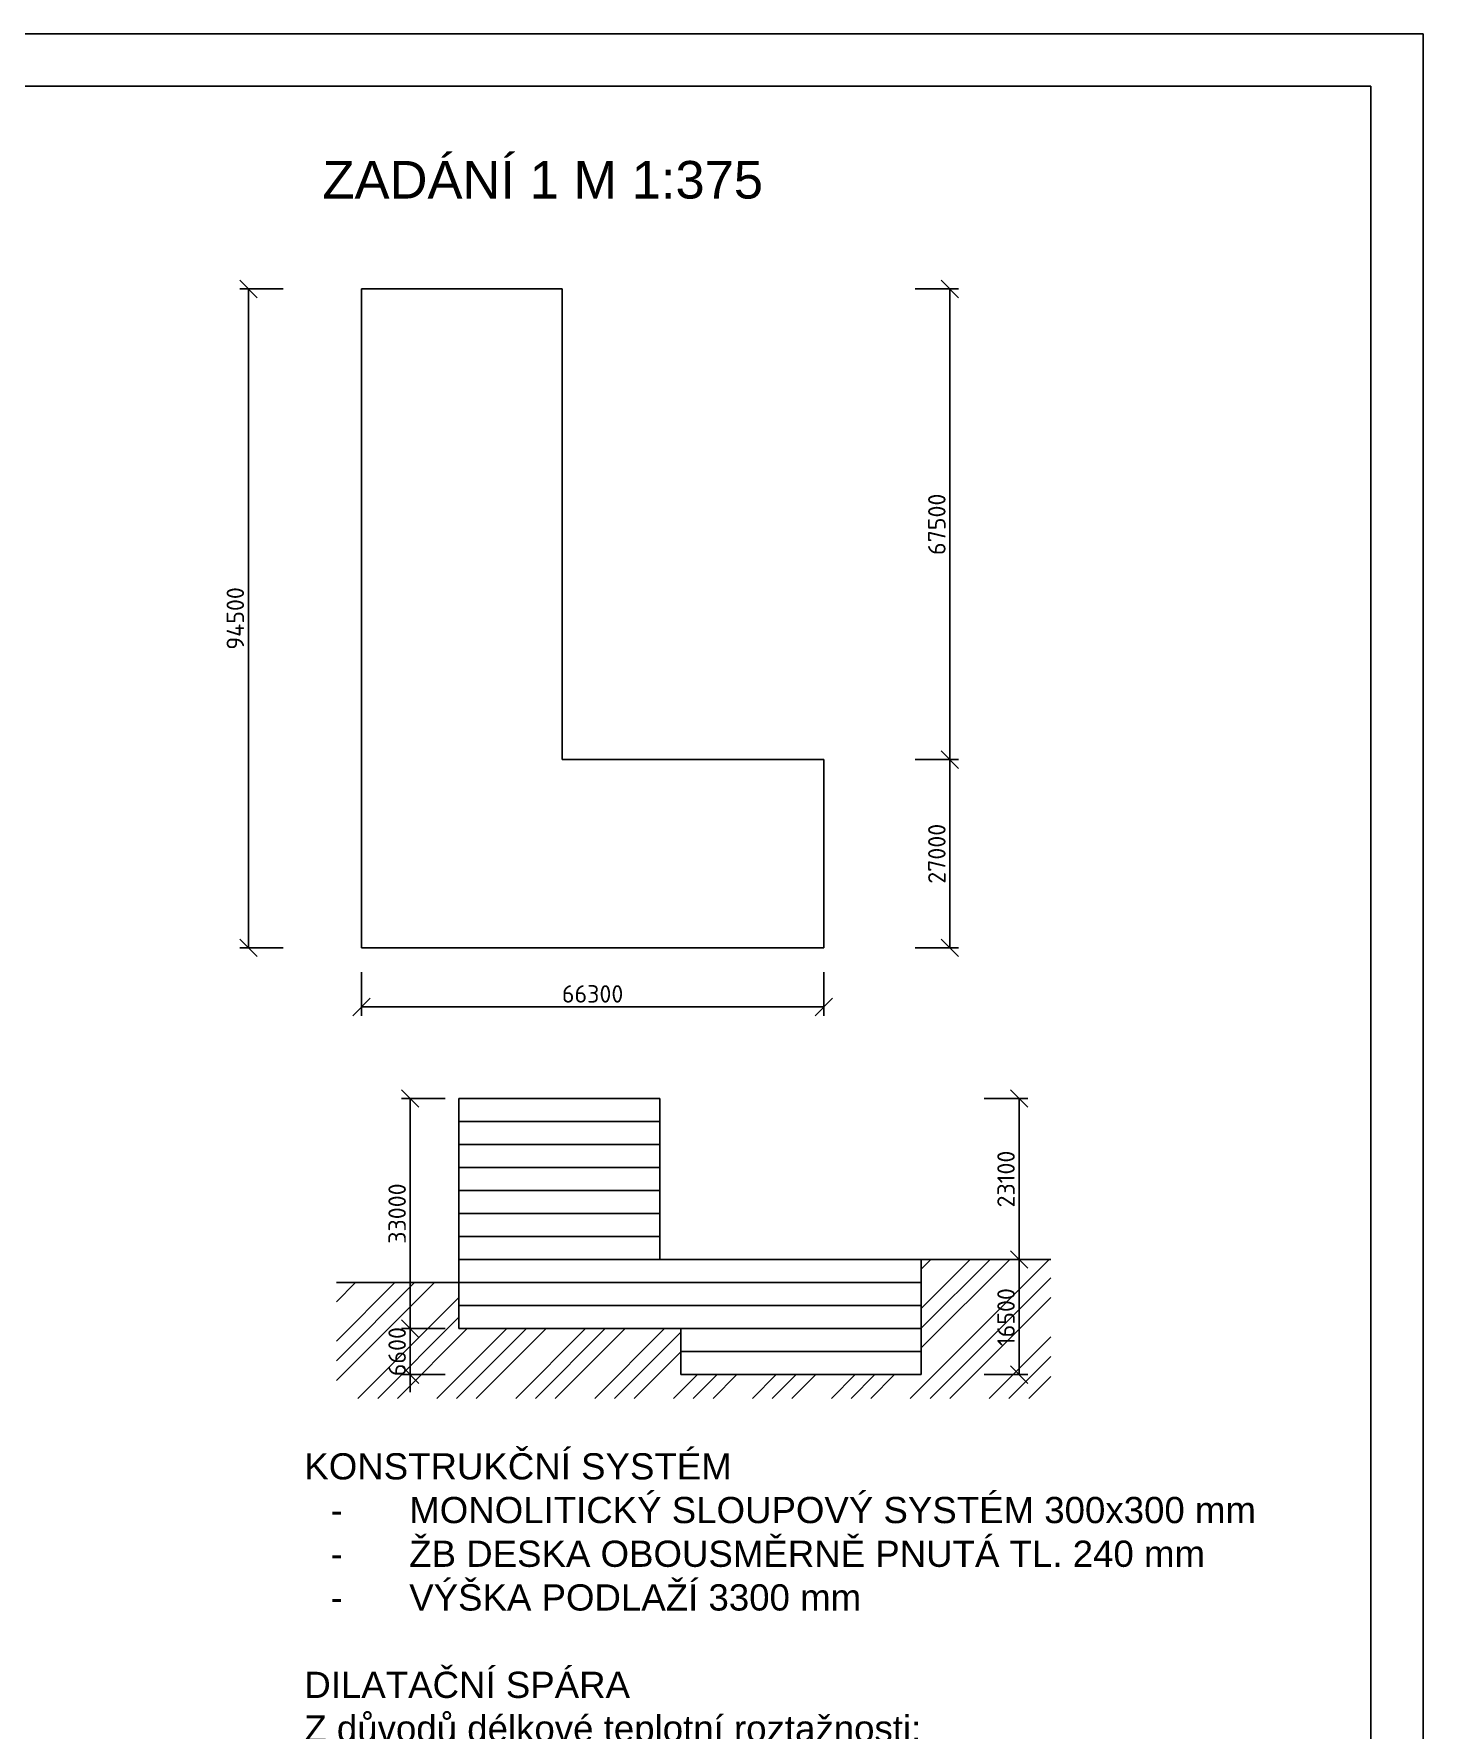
# Model space of a CAD drawing. Header units: millimetres. Extents: x 12904 to 327904, y -199771 to 141779.
# Drawn here: x 228319 to 327904, y -98648 to 22979 of the extents above; entities that cross this region are included whole.
import ezdxf

# ---------------------------------------------------------------- set-up
doc = ezdxf.new("R2010")
doc.units = ezdxf.units.MM
doc.layers.add('kóta', color=1, linetype='Continuous')
doc.layers.add('text', color=3, linetype='Continuous')
doc.layers.add('srafy', color=8, linetype='Continuous', lineweight=5)
doc.styles.add('ISOCPEUR', font='isocpeur.ttf')
doc.styles.get("Standard").update_dxf_attribs({"font": 'arial.ttf'})
doc.dimstyles.new('1-500', dxfattribs={"dimscale": 500, "dimtxt": 2.5, "dimasz": 2.5, "dimexe": 1.25, "dimexo": 0.625, "dimtad": 1, "dimdec": 0, "dimtxsty": 'ISOCPEUR', "dimblk": 'OBLIQUE', "dimcen": 2.5, "dimclrd": 1, "dimclre": 1, "dimclrt": 3, "dimadec": 0, "dimazin": 0, "dimtfac": 1, "dimtdec": 0, "dimtix": 1, "dimtmove": 1, "dimatfit": 3, "dimldrblk": 'OBLIQUE', "dimfxl": 5, "dimfxlon": 1, "dimtfillclr": 3, "dimarcsym": 0})

# ---------------------------------------------------------------- blocks, each defined once
blk = doc.blocks.new('_OBLIQUE')
at = {"color": 0, "linetype": 'ByBlock'}
blk.add_line((-0.5, -0.5), (0.5, 0.5), dxfattribs=at)
blk = doc.blocks.new('*D203')
at = {"layer": 'Defpoints', "color": 0, "transparency": 16777216}
for p in [(251794, 4689), (243694, -42561), (251794, -42561)]:
    blk.add_point(p, dxfattribs=at)
at = {"layer": 'kóta', "color": 1, "lineweight": -2, "transparency": 16777216}
for p, q in [((246194, 4689), (243069, 4689)), ((243694, 4689), (243694, -42561)), ((246194, -42561), (243069, -42561))]:
    blk.add_line(p, q, dxfattribs=at)
at = {"layer": 'kóta', "color": 1, "lineweight": -2, "transparency": 16777216, "xscale": 1250, "yscale": 1250, "zscale": 1250}
for p, rotation in [((243694, 4689), 90), ((243694, -42561), 270)]:
    blk.add_blockref('_OBLIQUE', p, dxfattribs=dict(at, rotation=rotation))
at = {"layer": 'kóta', "color": 3, "transparency": 16777216, "insert": (242757, -18936), "char_height": 1250, "attachment_point": 5, "rotation": 90, "style": 'ISOCPEUR'}
blk.add_mtext('94500', dxfattribs=at)
blk = doc.blocks.new('*D204')
at = {"layer": 'Defpoints', "color": 0, "transparency": 16777216}
for p in [(251794, -42561), (284944, -42561), (284944, -46796)]:
    blk.add_point(p, dxfattribs=at)
at = {"layer": 'kóta', "color": 1, "lineweight": -2, "transparency": 16777216}
for p, q in [((251794, -44296), (251794, -47421)), ((284944, -44296), (284944, -47421)), ((251794, -46796), (284944, -46796))]:
    blk.add_line(p, q, dxfattribs=at)
at = {"layer": 'kóta', "color": 1, "lineweight": -2, "transparency": 16777216, "xscale": 1250, "yscale": 1250, "zscale": 1250, "rotation": 180}
blk.add_blockref('_OBLIQUE', (251794, -46796), dxfattribs=at)
at = {"layer": 'kóta', "color": 1, "lineweight": -2, "transparency": 16777216, "xscale": 1250, "yscale": 1250, "zscale": 1250}
blk.add_blockref('_OBLIQUE', (284944, -46796), dxfattribs=at)
at = {"layer": 'kóta', "color": 3, "transparency": 16777216, "insert": (268369, -45858), "char_height": 1250, "attachment_point": 5, "style": 'ISOCPEUR'}
blk.add_mtext('66300', dxfattribs=at)
blk = doc.blocks.new('*D205')
at = {"layer": 'Defpoints', "color": 0, "transparency": 16777216}
for p in [(284944, -29061), (293984, -29061), (284944, -42561)]:
    blk.add_point(p, dxfattribs=at)
at = {"layer": 'kóta', "color": 1, "lineweight": -2, "transparency": 16777216}
for p, q in [((291484, -29061), (294609, -29061)), ((293984, -42561), (293984, -29061)), ((291484, -42561), (294609, -42561))]:
    blk.add_line(p, q, dxfattribs=at)
at = {"layer": 'kóta', "color": 1, "lineweight": -2, "transparency": 16777216, "xscale": 1250, "yscale": 1250, "zscale": 1250}
for p, rotation in [((293984, -29061), 90), ((293984, -42561), 270)]:
    blk.add_blockref('_OBLIQUE', p, dxfattribs=dict(at, rotation=rotation))
at = {"layer": 'kóta', "color": 3, "transparency": 16777216, "insert": (293047, -35811), "char_height": 1250, "attachment_point": 5, "rotation": 90, "style": 'ISOCPEUR'}
blk.add_mtext('27000', dxfattribs=at)
blk = doc.blocks.new('*D206')
at = {"layer": 'Defpoints', "color": 0, "transparency": 16777216}
for p in [(266194, 4689), (293984, 4689), (284944, -29061)]:
    blk.add_point(p, dxfattribs=at)
at = {"layer": 'kóta', "color": 1, "lineweight": -2, "transparency": 16777216}
for p, q in [((291484, 4689), (294609, 4689)), ((293984, -29061), (293984, 4689)), ((291484, -29061), (294609, -29061))]:
    blk.add_line(p, q, dxfattribs=at)
at = {"layer": 'kóta', "color": 1, "lineweight": -2, "transparency": 16777216, "xscale": 1250, "yscale": 1250, "zscale": 1250}
for p, rotation in [((293984, 4689), 90), ((293984, -29061), 270)]:
    blk.add_blockref('_OBLIQUE', p, dxfattribs=dict(at, rotation=rotation))
at = {"layer": 'kóta', "color": 3, "transparency": 16777216, "insert": (293047, -12186), "char_height": 1250, "attachment_point": 5, "rotation": 90, "style": 'ISOCPEUR'}
blk.add_mtext('67500', dxfattribs=at)
blk = doc.blocks.new('*D211')
at = {"layer": 'Defpoints', "color": 0, "transparency": 16777216}
for p in [(258784, -53361), (255295, -69861), (258784, -69861)]:
    blk.add_point(p, dxfattribs=at)
at = {"layer": 'kóta', "color": 1, "lineweight": -2, "transparency": 16777216}
for p, q in [((257795, -53361), (254670, -53361)), ((255295, -53361), (255295, -69861)), ((257795, -69861), (254670, -69861))]:
    blk.add_line(p, q, dxfattribs=at)
at = {"layer": 'kóta', "color": 1, "lineweight": -2, "transparency": 16777216, "xscale": 1250, "yscale": 1250, "zscale": 1250}
for p, rotation in [((255295, -53361), 90), ((255295, -69861), 270)]:
    blk.add_blockref('_OBLIQUE', p, dxfattribs=dict(at, rotation=rotation))
at = {"layer": 'kóta', "color": 3, "transparency": 16777216, "insert": (254357, -61611), "char_height": 1250, "attachment_point": 5, "rotation": 90, "style": 'ISOCPEUR'}
blk.add_mtext('33000', dxfattribs=at)
blk = doc.blocks.new('*D212')
at = {"layer": 'Defpoints', "color": 0, "transparency": 16777216}
for p in [(273184, -53361), (273184, -64911), (298945, -64911)]:
    blk.add_point(p, dxfattribs=at)
at = {"layer": 'kóta', "color": 1, "lineweight": -2, "transparency": 16777216}
for p, q in [((296445, -53361), (299570, -53361)), ((298945, -53361), (298945, -64911)), ((296445, -64911), (299570, -64911))]:
    blk.add_line(p, q, dxfattribs=at)
at = {"layer": 'kóta', "color": 1, "lineweight": -2, "transparency": 16777216, "xscale": 1250, "yscale": 1250, "zscale": 1250}
for p, rotation in [((298945, -53361), 90), ((298945, -64911), 270)]:
    blk.add_blockref('_OBLIQUE', p, dxfattribs=dict(at, rotation=rotation))
at = {"layer": 'kóta', "color": 3, "transparency": 16777216, "insert": (298007, -59136), "char_height": 1250, "attachment_point": 5, "rotation": 90, "style": 'ISOCPEUR'}
blk.add_mtext('23100', dxfattribs=at)
blk = doc.blocks.new('*D213')
at = {"layer": 'Defpoints', "color": 0, "transparency": 16777216}
for p in [(258784, -69861), (255295, -73161), (274684, -73161)]:
    blk.add_point(p, dxfattribs=at)
at = {"layer": 'kóta', "color": 1, "lineweight": -2, "transparency": 16777216}
for p, q in [((255295, -69861), (255295, -68611)), ((257795, -69861), (254670, -69861)), ((255295, -69861), (255295, -73161)), ((257795, -73161), (254670, -73161)), ((255295, -73161), (255295, -74411))]:
    blk.add_line(p, q, dxfattribs=at)
at = {"layer": 'kóta', "color": 1, "lineweight": -2, "transparency": 16777216, "xscale": 1250, "yscale": 1250, "zscale": 1250}
for p, rotation in [((255295, -69861), 270), ((255295, -73161), 90)]:
    blk.add_blockref('_OBLIQUE', p, dxfattribs=dict(at, rotation=rotation))
at = {"layer": 'kóta', "color": 3, "transparency": 16777216, "insert": (254357, -71511), "char_height": 1250, "attachment_point": 5, "rotation": 90, "style": 'ISOCPEUR'}
blk.add_mtext('6600', dxfattribs=at)
blk = doc.blocks.new('*D214')
at = {"layer": 'Defpoints', "color": 0, "transparency": 16777216}
for p in [(273184, -64911), (291934, -73161), (298945, -73161)]:
    blk.add_point(p, dxfattribs=at)
at = {"layer": 'kóta', "color": 1, "lineweight": -2, "transparency": 16777216}
for p, q in [((296445, -64911), (299570, -64911)), ((298945, -64911), (298945, -73161)), ((296445, -73161), (299570, -73161))]:
    blk.add_line(p, q, dxfattribs=at)
at = {"layer": 'kóta', "color": 1, "lineweight": -2, "transparency": 16777216, "xscale": 1250, "yscale": 1250, "zscale": 1250}
for p, rotation in [((298945, -64911), 90), ((298945, -73161), 270)]:
    blk.add_blockref('_OBLIQUE', p, dxfattribs=dict(at, rotation=rotation))
at = {"layer": 'kóta', "color": 3, "transparency": 16777216, "insert": (298007, -69036), "char_height": 1250, "width": 7375, "attachment_point": 5, "rotation": 90, "style": 'ISOCPEUR'}
blk.add_mtext('16500', dxfattribs=at)

msp = doc.modelspace()

# ---------------------------------------------------------------- hatches: boundary and pattern name
at = {"layer": 'srafy'}
h = msp.add_hatch(dxfattribs=at)
h.set_pattern_fill('ZEM_PUVODNI', color=256, scale=1000)
h.set_pattern_definition([(45, (-1180206, -1065385.7), (-2828.427, 2828.427), []), (45, (-1178791.6, -1065385.7), (-2828.427, 2828.427), []), (45, (-1177377.4, -1065385.7), (-2828.427, 2828.427), [])])
h.paths.add_polyline_path([(274684.2, -69860.7), (258784.2, -69860.7), (258784.2, -66560.7), (249999.2, -66560.7), (249999.2, -74865.7), (301214.2, -74865.7), (301214.2, -64910.7), (301209.2, -64910.7), (291934.2, -64910.7), (291934.2, -73160.7), (274684.2, -73160.7)])

# ---------------------------------------------------------------- linework, layer by layer
for p, q in [((251794.2, -29060.7), (251794.2, 4689.3)), ((251794.2, 4689.3), (266194.2, 4689.3)), ((266194.2, -29060.7), (266194.2, 4689.3)), ((251794.2, -42560.7), (251794.2, -29060.7)), ((284944.2, -29060.7), (266194.2, -29060.7)), ((284944.2, -42560.7), (284944.2, -29060.7)), ((266194.2, -42560.7), (251794.2, -42560.7)), ((266194.2, -42560.7), (284944.2, -42560.7)), ((258784.2, -53360.7), (258784.2, -66560.7)), ((258784.2, -53360.7), (273184.2, -53360.7)), ((273184.2, -53360.7), (273184.2, -64910.7)), ((258784.2, -55010.7), (273184.2, -55010.7)), ((258784.2, -56660.7), (273184.2, -56660.7)), ((258784.2, -58310.7), (273184.2, -58310.7)), ((258784.2, -59960.7), (273184.2, -59960.7)), ((258784.2, -61610.7), (273184.2, -61610.7)), ((258784.2, -63260.7), (273184.2, -63260.7)), ((258784.2, -64910.7), (273184.2, -64910.7)), ((273184.2, -64910.7), (291934.2, -64910.7)), ((291934.2, -64910.7), (291934.2, -73160.7)), ((291934.2, -64910.7), (301209.2, -64910.7)), ((258784.2, -66560.7), (249999.2, -66560.7)), ((258784.2, -66560.7), (258784.2, -69860.7)), ((258784.2, -66560.7), (291934.2, -66560.7)), ((258784.2, -68210.7), (291934.2, -68210.7)), ((258784.2, -69860.7), (291934.2, -69860.7)), ((274684.2, -69860.7), (274684.2, -73160.7)), ((274684.2, -71510.7), (291934.2, -71510.7)), ((291934.2, -73160.7), (274684.2, -73160.7))]:
    msp.add_line(p, q)
for points in [[(12904.2, 22979.3), (327904.2, 22979.3), (327904.2, -199770.7), (12904.2, -199770.7)], [(16654.2, 19229.3), (324154.2, 19229.3), (324154.2, -196020.7), (16654.2, -196020.7)]]:
    msp.add_lwpolyline(points, close=True)
msp.add_lwpolyline([(170404.2, 22979.3), (327904.2, 22979.3), (327904.2, -199770.7), (170404.2, -199770.7)])

# ---------------------------------------------------------------- texts
at = {"insert": (247704.2, -78795.7), "char_height": 1879.813, "attachment_point": 1}
msp.add_mtext_dynamic_manual_height_columns('KONSTRUKČNÍ SYSTÉM \\P\\pxi-3,l4,t4;-^IMONOLITICKÝ SLOUPOVÝ SYSTÉM 300x300 mm\\P-^IŽB DESKA OBOUSMĚRNĚ PNUTÁ TL. 240 mm\\P-^IVÝŠKA PODLAŽÍ 3300 mm \\P\\pi0,l0,tz;\\PDILATAČNÍ SPÁRA\\P{\\A1;Z důvodů délkové teplotní roztažnosti: \\Pα = 12 x 10\\H0.7x;\\S-6^ ;\\H1.42857x;\\Pl = 50,625< 54m\\PΔT = 30°\\PΔl = α x l x ΔT\\PΔl = 12 x 10\\H0.7x;\\S-6^ ;\\H1.42857x; x 50,625 x 30 = 18mm - volím 20mm}', width=93787.288, gutter_width=47, heights=[77443.5], dxfattribs=at)
at = {"layer": 'text', "insert": (249005, 13869.3), "char_height": 2694.274, "attachment_point": 1}
msp.add_mtext_dynamic_manual_height_columns('ZADÁNÍ 1 M 1:375', width=69767.329, gutter_width=67.4, heights=[5374.9], dxfattribs=at)

# ---------------------------------------------------------------- dimensions: what is measured, and where the dimension line sits
at = {"layer": 'kóta'}
for base, p1, p2, text, picture, middle in [((243694.2, -42560.7), (251794.2, 4689.3), (251794.2, -42560.7), '94500', '*D203', (242756.7, -18935.7)), ((293984.2, 4689.3), (284944.2, -29060.7), (266194.2, 4689.3), '67500', '*D206', (293046.7, -12185.7)), ((293984.2, -29060.7), (284944.2, -42560.7), (284944.2, -29060.7), '27000', '*D205', (293046.7, -35810.7)), ((255295, -69860.7), (258784.2, -53360.7), (258784.2, -69860.7), '33000', '*D211', (254357.5, -61610.7)), ((298945, -64910.7), (273184.2, -53360.7), (273184.2, -64910.7), '23100', '*D212', (298007.5, -59135.7)), ((298945, -73160.7), (273184.2, -64910.7), (291934.2, -73160.7), '16500', '*D214', (298007.5, -69035.7)), ((255295, -73160.7), (258784.2, -69860.7), (274684.2, -73160.7), '6600', '*D213', (254357.5, -71510.7))]:
    dim = msp.add_linear_dim(base=base, p1=p1, p2=p2, angle=90, text=text, dimstyle='1-500', dxfattribs=at)
    dim.commit()
    dim.dimension.update_dxf_attribs({"geometry": picture, "text_midpoint": middle})
dim = msp.add_linear_dim(base=(284944.2, -46795.7), p1=(251794.2, -42560.7), p2=(284944.2, -42560.7), text='66300', dimstyle='1-500', dxfattribs=at)
dim.commit()
dim.dimension.update_dxf_attribs({"geometry": '*D204', "text_midpoint": (268369.2, -45858.2)})

doc.saveas('drawing.dxf')
